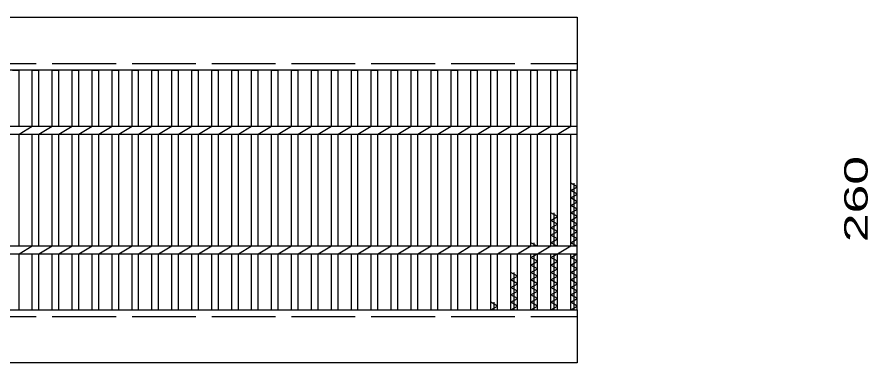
# Model space of a CAD drawing. Units: millimetres, scale not verified. Extents: x -1456 to 1385, y -1026 to 843.
# Drawn here: x -662 to -21, y -4 to 256 of the extents above; entities that cross this region are included whole.
import ezdxf
from ezdxf.enums import TextEntityAlignment as Align

# ---------------------------------------------------------------- set-up
doc = ezdxf.new("R2010")
doc.units = ezdxf.units.MM
doc.header["$LTSCALE"] = 8
doc.linetypes.add('DASHED', pattern=[7.5, 6, -1.5])
doc.layers.add('16', color=3, linetype='Continuous', lineweight=25)
doc.layers.add('22', color=4, linetype='Continuous', lineweight=25)
doc.styles.add('ベクトル', font='')
doc.styles.get('ベクトル').set_extended_font_data('ベクトル')

msp = doc.modelspace()

# ---------------------------------------------------------------- linework, layer by layer
at = {"layer": '16'}
for p, q in [((-1235, 256), (-240, 256)), ((-240, 256), (-240, 216)), ((-240, 216), (-1235, 216)), ((-665, 216), (-660, 216)), ((-660, 174), (-660, 216)), ((-650, 174), (-650, 216)), ((-650, 216), (-645, 216)), ((-645, 174), (-645, 216)), ((-635, 174), (-635, 216)), ((-635, 216), (-630, 216)), ((-630, 174), (-630, 216)), ((-620, 174), (-620, 216)), ((-620, 216), (-615, 216)), ((-615, 174), (-615, 216)), ((-605, 174), (-605, 216)), ((-605, 216), (-600, 216)), ((-600, 174), (-600, 216)), ((-590, 174), (-590, 216)), ((-590, 216), (-585, 216)), ((-585, 174), (-585, 216)), ((-575, 174), (-575, 216)), ((-575, 216), (-570, 216)), ((-570, 174), (-570, 216)), ((-560, 174), (-560, 216)), ((-560, 216), (-555, 216)), ((-555, 174), (-555, 216)), ((-545, 174), (-545, 216)), ((-545, 216), (-540, 216)), ((-540, 174), (-540, 216)), ((-530, 174), (-530, 216)), ((-530, 216), (-525, 216)), ((-525, 174), (-525, 216)), ((-515, 174), (-515, 216)), ((-515, 216), (-510, 216)), ((-510, 174), (-510, 216)), ((-500, 174), (-500, 216)), ((-500, 216), (-495, 216)), ((-495, 174), (-495, 216)), ((-485, 174), (-485, 216)), ((-485, 216), (-480, 216)), ((-480, 174), (-480, 216)), ((-470, 174), (-470, 216)), ((-470, 216), (-465, 216)), ((-465, 174), (-465, 216)), ((-455, 174), (-455, 216)), ((-455, 216), (-450, 216)), ((-450, 174), (-450, 216)), ((-440, 174), (-440, 216)), ((-440, 216), (-435, 216)), ((-435, 174), (-435, 216)), ((-425, 174), (-425, 216)), ((-425, 216), (-420, 216)), ((-420, 174), (-420, 216)), ((-410, 174), (-410, 216)), ((-410, 216), (-405, 216)), ((-405, 174), (-405, 216)), ((-395, 174), (-395, 216)), ((-395, 216), (-390, 216)), ((-390, 174), (-390, 216)), ((-380, 174), (-380, 216)), ((-380, 216), (-375, 216)), ((-375, 174), (-375, 216)), ((-365, 174), (-365, 216)), ((-365, 216), (-360, 216)), ((-360, 174), (-360, 216)), ((-350, 174), (-350, 216)), ((-350, 216), (-345, 216)), ((-345, 174), (-345, 216)), ((-335, 174), (-335, 216)), ((-335, 216), (-330, 216)), ((-330, 174), (-330, 216)), ((-320, 174), (-320, 216)), ((-320, 216), (-315, 216)), ((-315, 174), (-315, 216)), ((-305, 174), (-305, 216)), ((-305, 216), (-300, 216)), ((-300, 174), (-300, 216)), ((-290, 174), (-290, 216)), ((-290, 216), (-285, 216)), ((-285, 174), (-285, 216)), ((-275, 174), (-275, 216)), ((-275, 216), (-270, 216)), ((-270, 174), (-270, 216)), ((-260, 174), (-260, 216)), ((-260, 216), (-255, 216)), ((-255, 174), (-255, 216)), ((-245, 174), (-245, 216)), ((-245, 216), (-240, 216)), ((-240, 36), (-240, 216)), ((-1235, 174), (-240, 174)), ((-660, 168), (-650, 174)), ((-645, 168), (-635, 174)), ((-630, 168), (-620, 174)), ((-615, 168), (-605, 174)), ((-600, 168), (-590, 174)), ((-585, 168), (-575, 174)), ((-570, 168), (-560, 174)), ((-555, 168), (-545, 174)), ((-540, 168), (-530, 174)), ((-525, 168), (-515, 174)), ((-510, 168), (-500, 174)), ((-495, 168), (-485, 174)), ((-480, 168), (-470, 174)), ((-465, 168), (-455, 174)), ((-450, 168), (-440, 174)), ((-435, 168), (-425, 174)), ((-420, 168), (-410, 174)), ((-405, 168), (-395, 174)), ((-390, 168), (-380, 174)), ((-375, 168), (-365, 174)), ((-360, 168), (-350, 174)), ((-345, 168), (-335, 174)), ((-330, 168), (-320, 174)), ((-315, 168), (-305, 174)), ((-300, 168), (-290, 174)), ((-285, 168), (-275, 174)), ((-270, 168), (-260, 174)), ((-255, 168), (-245, 174)), ((-240, 168), (-240, 174)), ((-1235, 168), (-240, 168)), ((-660, 84), (-660, 168)), ((-650, 84), (-650, 168)), ((-645, 84), (-645, 168)), ((-635, 84), (-635, 168)), ((-630, 84), (-630, 168)), ((-620, 84), (-620, 168)), ((-615, 84), (-615, 168)), ((-605, 84), (-605, 168)), ((-600, 84), (-600, 168)), ((-590, 84), (-590, 168)), ((-585, 84), (-585, 168)), ((-575, 84), (-575, 168)), ((-570, 84), (-570, 168)), ((-560, 84), (-560, 168)), ((-555, 84), (-555, 168)), ((-545, 84), (-545, 168)), ((-540, 84), (-540, 168)), ((-530, 84), (-530, 168)), ((-525, 84), (-525, 168)), ((-515, 84), (-515, 168)), ((-510, 84), (-510, 168)), ((-500, 84), (-500, 168)), ((-495, 84), (-495, 168)), ((-485, 84), (-485, 168)), ((-480, 84), (-480, 168)), ((-470, 84), (-470, 168)), ((-465, 84), (-465, 168)), ((-455, 84), (-455, 168)), ((-450, 84), (-450, 168)), ((-440, 84), (-440, 168)), ((-435, 84), (-435, 168)), ((-425, 84), (-425, 168)), ((-420, 84), (-420, 168)), ((-410, 84), (-410, 168)), ((-405, 84), (-405, 168)), ((-395, 84), (-395, 168)), ((-390, 84), (-390, 168)), ((-380, 84), (-380, 168)), ((-375, 84), (-375, 168)), ((-365, 84), (-365, 168)), ((-360, 84), (-360, 168)), ((-350, 84), (-350, 168)), ((-345, 84), (-345, 168)), ((-335, 84), (-335, 168)), ((-330, 84), (-330, 168)), ((-320, 84), (-320, 168)), ((-315, 84), (-315, 168)), ((-305, 84), (-305, 168)), ((-300, 84), (-300, 168)), ((-290, 84), (-290, 168)), ((-285, 84), (-285, 168)), ((-275, 84), (-275, 168)), ((-270, 84), (-270, 168)), ((-260, 84), (-260, 168)), ((-255, 84), (-255, 168)), ((-245, 84), (-245, 168)), ((-240, 128.4), (-245, 131.2)), ((-245, 125.6), (-240, 128.4)), ((-242.5, 84), (-242.5, 131.2)), ((-240, 122.8), (-245, 125.6)), ((-245, 120), (-240, 122.8)), ((-240, 117.2), (-245, 120)), ((-245, 114.4), (-240, 117.2)), ((-240, 111.6), (-245, 114.4)), ((-245, 108.8), (-240, 111.6)), ((-255, 106), (-260, 108.8)), ((-260, 103.2), (-255, 106)), ((-255, 100.4), (-260, 103.2)), ((-257.5, 84), (-257.5, 108.8)), ((-240, 106), (-245, 108.8)), ((-245, 103.2), (-240, 106)), ((-240, 100.4), (-245, 103.2)), ((-260, 97.6), (-255, 100.4)), ((-255, 94.8), (-260, 97.6)), ((-245, 97.6), (-240, 100.4)), ((-240, 94.8), (-245, 97.6)), ((-260, 92), (-255, 94.8)), ((-255, 89.2), (-260, 92)), ((-245, 92), (-240, 94.8)), ((-240, 89.2), (-245, 92)), ((-1235, 84), (-240, 84)), ((-660, 78), (-650, 84)), ((-645, 78), (-635, 84)), ((-630, 78), (-620, 84)), ((-615, 78), (-605, 84)), ((-600, 78), (-590, 84)), ((-585, 78), (-575, 84)), ((-570, 78), (-560, 84)), ((-555, 78), (-545, 84)), ((-540, 78), (-530, 84)), ((-525, 78), (-515, 84)), ((-510, 78), (-500, 84)), ((-495, 78), (-485, 84)), ((-480, 78), (-470, 84)), ((-465, 78), (-455, 84)), ((-450, 78), (-440, 84)), ((-435, 78), (-425, 84)), ((-420, 78), (-410, 84)), ((-405, 78), (-395, 84)), ((-390, 78), (-380, 84)), ((-375, 78), (-365, 84)), ((-360, 78), (-350, 84)), ((-345, 78), (-335, 84)), ((-330, 78), (-320, 84)), ((-315, 78), (-305, 84)), ((-300, 78), (-290, 84)), ((-285, 78), (-275, 84)), ((-270.714, 84), (-275, 86.4)), ((-272.5, 84), (-272.5, 86.4)), ((-270, 78), (-260, 84)), ((-260, 86.4), (-255, 89.2)), ((-255.714, 84), (-260, 86.4)), ((-255, 78), (-245, 84)), ((-245, 86.4), (-240, 89.2)), ((-240, 83.6), (-245, 86.4)), ((-240, 78), (-240, 84)), ((-1235, 78), (-240, 78)), ((-660, 36), (-660, 78)), ((-650, 36), (-650, 78)), ((-645, 36), (-645, 78)), ((-635, 36), (-635, 78)), ((-630, 36), (-630, 78)), ((-620, 36), (-620, 78)), ((-615, 36), (-615, 78)), ((-605, 36), (-605, 78)), ((-600, 36), (-600, 78)), ((-590, 36), (-590, 78)), ((-585, 36), (-585, 78)), ((-575, 36), (-575, 78)), ((-570, 36), (-570, 78)), ((-560, 36), (-560, 78)), ((-555, 36), (-555, 78)), ((-545, 36), (-545, 78)), ((-540, 36), (-540, 78)), ((-530, 36), (-530, 78)), ((-525, 36), (-525, 78)), ((-515, 36), (-515, 78)), ((-510, 36), (-510, 78)), ((-500, 36), (-500, 78)), ((-495, 36), (-495, 78)), ((-485, 36), (-485, 78)), ((-480, 36), (-480, 78)), ((-470, 36), (-470, 78)), ((-465, 36), (-465, 78)), ((-455, 36), (-455, 78)), ((-450, 36), (-450, 78)), ((-440, 36), (-440, 78)), ((-435, 36), (-435, 78)), ((-425, 36), (-425, 78)), ((-420, 36), (-420, 78)), ((-410, 36), (-410, 78)), ((-405, 36), (-405, 78)), ((-395, 36), (-395, 78)), ((-390, 36), (-390, 78)), ((-380, 36), (-380, 78)), ((-375, 36), (-375, 78)), ((-365, 36), (-365, 78)), ((-360, 36), (-360, 78)), ((-350, 36), (-350, 78)), ((-345, 36), (-345, 78)), ((-335, 36), (-335, 78)), ((-330, 36), (-330, 78)), ((-320, 36), (-320, 78)), ((-315, 36), (-315, 78)), ((-305, 36), (-305, 78)), ((-300, 36), (-300, 78)), ((-290, 36), (-290, 78)), ((-285, 36), (-285, 78)), ((-275, 36), (-275, 78)), ((-275, 75.2), (-270, 78)), ((-272.5, 36), (-272.5, 78)), ((-270, 78), (-270.002, 78.001)), ((-270, 36), (-270, 78)), ((-260, 36), (-260, 78)), ((-260, 75.2), (-255, 78)), ((-257.5, 36), (-257.5, 78)), ((-255, 78), (-255.002, 78.001)), ((-255, 36), (-255, 78)), ((-245, 36), (-245, 78)), ((-245, 75.2), (-240, 78)), ((-242.5, 36), (-242.5, 78)), ((-240, 78), (-240.002, 78.001)), ((-270, 72.4), (-275, 75.2)), ((-275, 69.6), (-270, 72.4)), ((-255, 72.4), (-260, 75.2)), ((-260, 69.6), (-255, 72.4)), ((-240, 72.4), (-245, 75.2)), ((-245, 69.6), (-240, 72.4)), ((-270, 66.8), (-275, 69.6)), ((-275, 64), (-270, 66.8)), ((-255, 66.8), (-260, 69.6)), ((-260, 64), (-255, 66.8)), ((-240, 66.8), (-245, 69.6)), ((-245, 64), (-240, 66.8)), ((-285, 61.2), (-290, 64)), ((-290, 58.4), (-285, 61.2)), ((-285, 55.6), (-290, 58.4)), ((-287.5, 36), (-287.5, 64)), ((-270, 61.2), (-275, 64)), ((-275, 58.4), (-270, 61.2)), ((-270, 55.6), (-275, 58.4)), ((-255, 61.2), (-260, 64)), ((-260, 58.4), (-255, 61.2)), ((-255, 55.6), (-260, 58.4)), ((-240, 61.2), (-245, 64)), ((-245, 58.4), (-240, 61.2)), ((-240, 55.6), (-245, 58.4)), ((-290, 52.8), (-285, 55.6)), ((-285, 50), (-290, 52.8)), ((-275, 52.8), (-270, 55.6)), ((-270, 50), (-275, 52.8)), ((-260, 52.8), (-255, 55.6)), ((-255, 50), (-260, 52.8)), ((-245, 52.8), (-240, 55.6)), ((-240, 50), (-245, 52.8)), ((-290, 47.2), (-285, 50)), ((-285, 44.4), (-290, 47.2)), ((-275, 47.2), (-270, 50)), ((-270, 44.4), (-275, 47.2)), ((-260, 47.2), (-255, 50)), ((-255, 44.4), (-260, 47.2)), ((-245, 47.2), (-240, 50)), ((-240, 44.4), (-245, 47.2)), ((-300, 38.8), (-305, 41.6)), ((-305, 36), (-300, 38.8)), ((-302.5, 36), (-302.5, 41.6)), ((-290, 41.6), (-285, 44.4)), ((-285, 38.8), (-290, 41.6)), ((-290, 36), (-285, 38.8)), ((-275, 41.6), (-270, 44.4)), ((-270, 38.8), (-275, 41.6)), ((-275, 36), (-270, 38.8)), ((-260, 41.6), (-255, 44.4)), ((-255, 38.8), (-260, 41.6)), ((-260, 36), (-255, 38.8)), ((-245, 41.6), (-240, 44.4)), ((-240, 38.8), (-245, 41.6)), ((-245, 36), (-240, 38.8)), ((-1235, 36), (-240, 36)), ((-665, 36), (-660, 36)), ((-650, 36), (-645, 36)), ((-635, 36), (-630, 36)), ((-620, 36), (-615, 36)), ((-605, 36), (-600, 36)), ((-590, 36), (-585, 36)), ((-575, 36), (-570, 36)), ((-560, 36), (-555, 36)), ((-545, 36), (-540, 36)), ((-530, 36), (-525, 36)), ((-515, 36), (-510, 36)), ((-500, 36), (-495, 36)), ((-485, 36), (-480, 36)), ((-470, 36), (-465, 36)), ((-455, 36), (-450, 36)), ((-440, 36), (-435, 36)), ((-425, 36), (-420, 36)), ((-410, 36), (-405, 36)), ((-395, 36), (-390, 36)), ((-380, 36), (-375, 36)), ((-365, 36), (-360, 36)), ((-350, 36), (-345, 36)), ((-335, 36), (-330, 36)), ((-320, 36), (-315, 36)), ((-305, 36), (-300, 36)), ((-290, 36), (-285, 36)), ((-275, 36), (-270, 36)), ((-260, 36), (-255, 36)), ((-245, 36), (-240, 36)), ((-240, 36), (-240, -4)), ((-240, -4), (-1235, -4))]:
    msp.add_line(p, q, dxfattribs=at)
at = {"layer": '16', "linetype": 'DASHED'}
for p, q in [((-1235, 221), (-240, 221)), ((-1235, 31), (-240, 31))]:
    msp.add_line(p, q, dxfattribs=at)

# ---------------------------------------------------------------- texts
at = {"layer": '22', "color": 2, "style": 'ベクトル', "width": 1.65}
msp.add_text(' 260 ', height=17.6, rotation=90, dxfattribs=at).set_placement((-30.4, 76), align=Align.MIDDLE_LEFT)

doc.saveas('drawing.dxf')
